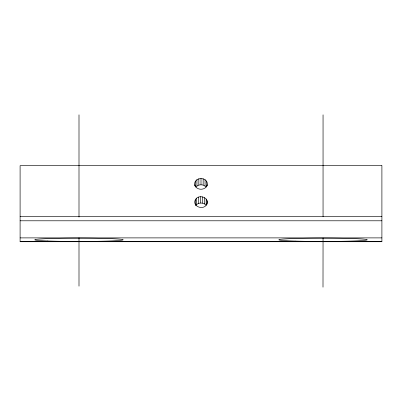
<?xml version="1.0" encoding="UTF-8"?>
<svg xmlns="http://www.w3.org/2000/svg" width="402" height="402" viewBox="0 0 402 402"><rect width="100%" height="100%" fill="white"/><g stroke="black" fill="none" stroke-linecap="round" stroke-linejoin="round"><path stroke-width="0.6" d="M323.002 287.189L323.052 237.994M195.292 199.769C192.03 206.633 203.608 210.608 206.708 204.427C209.97 197.568 198.392 193.593 195.292 199.769L195.292 204.935M207.216 185.98C209.467 176.136 192.533 176.136 194.784 185.98M207.216 184.83C205.844 190.734 196.156 190.734 194.784 184.83M195.608 205.693C197.915 202.196 203.543 202.141 206.186 205.291L206.186 198.98M195.89 187.096C198.327 183.995 203.673 183.995 206.11 187.096M20.1 216.583L381.9 216.583M20.1 220.788L381.9 220.788M20.1 237.889L381.9 237.889M20.1 241.577L381.9 241.577M323.052 114.811L323.052 216.738M207.1 200.704L207.1 204.146M206.467 181.151L206.467 186.885M205.055 179.694L205.055 186.005M204.638 197.633L204.638 203.945M203.161 178.744L203.161 185.056M202.658 196.824L202.658 203.136M201 178.418L201 184.729M200.472 196.653L200.472 202.965M198.839 178.744L198.839 185.056M198.357 197.136L198.357 203.447M196.945 179.694L196.945 186.005M196.558 198.221L196.558 204.528M195.533 181.151L195.533 186.885M78.998 114.811L78.998 217.13M78.998 237.843L78.998 286.179M381.9 165.664L20.1 165.664L20.1 241.718L381.9 241.718L381.9 165.664M295.123 241.074A44.175 1.663 0 0 0 366.654 240.054A44.175 1.663 0 0 0 307.374 238.23A44.175 1.663 0 0 0 295.123 241.074M47.763 240.969A44.175 1.663 0 0 0 121.665 240.22A44.175 1.663 0 0 0 67.566 238.185A44.175 1.663 0 0 0 47.763 240.969"/></g></svg>
